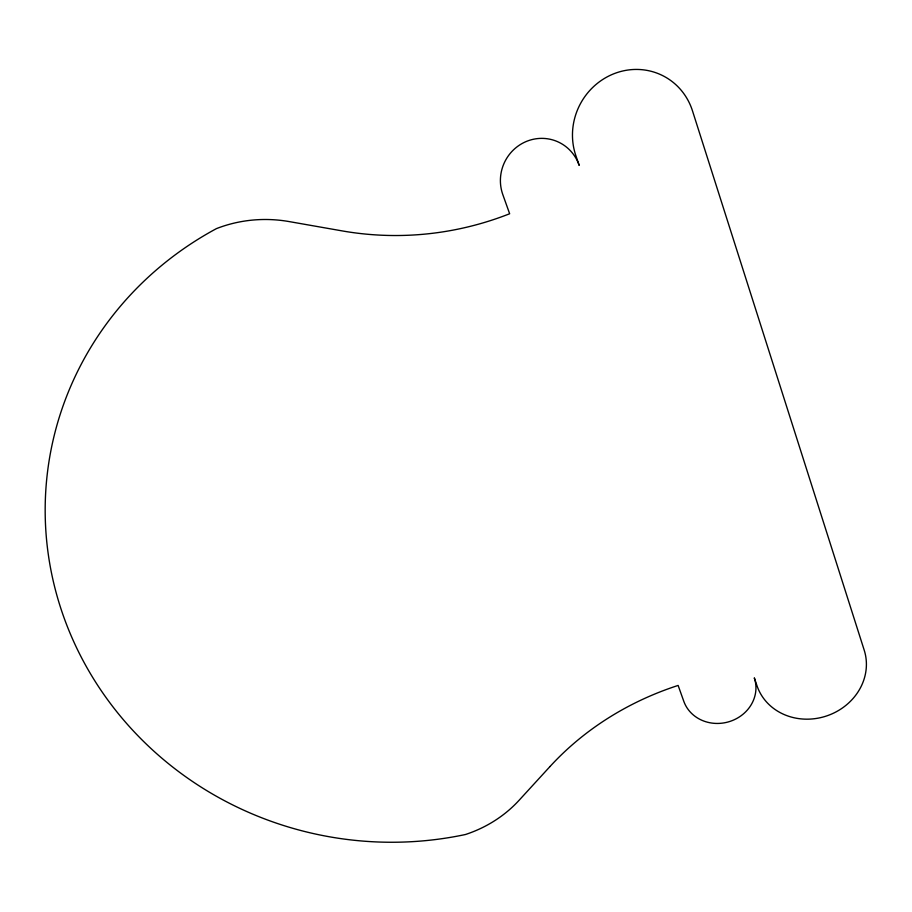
<?xml version="1.0" encoding="UTF-8"?>
<svg xmlns="http://www.w3.org/2000/svg" width="912" height="912" viewBox="0 0 912 912"><rect width="100%" height="100%" fill="white"/><g stroke="black" fill="none" stroke-linecap="round" stroke-linejoin="round"><path stroke-width="1.37" d="M550.004 766.525L519.11 800.269A126.985 116.725 3.7 0 1 465.451 834.514A342.205 327.203 8.9 0 1 69.175 631.093A342.205 327.203 8.9 0 1 216.44 228.616A137.678 133.095 37.8 0 1 289.161 221.582L341.875 230.85A359.522 333.302 89.2 0 0 509.648 213.75L502.808 194.598A41.53 40.31 -66.9 0 1 527.387 141.041A41.53 40.31 -66.9 0 1 579.177 165.357L575.848 155.621A63.817 60.83 -62.2 0 1 614.46 73.53A63.817 60.83 -62.2 0 1 692.482 110.842L864.223 650.21A56.487 50.981 -19 0 1 826.454 716A56.487 50.981 -19 0 1 757.04 685.881L754.304 677.867A37.164 33.824 -14.5 0 1 730.147 721.358A37.164 33.824 -14.5 0 1 683.818 701.374L678.129 685.436A278.149 241.703 -10.2 0 0 550.004 766.525"/></g></svg>
